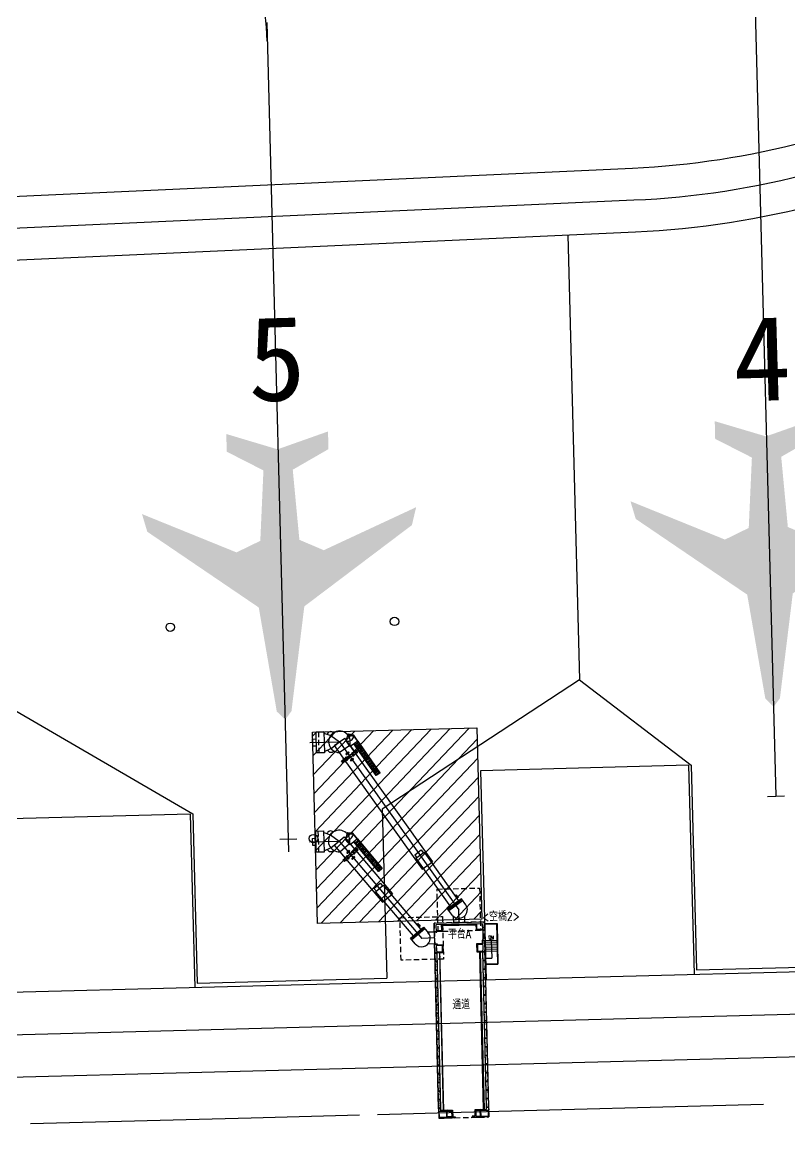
# Model space of a CAD drawing. Extents: x 71210 to 87171, y -11349 to 219.
# Drawn here: x 80781 to 81683, y -7273 to -5946 of the extents above; entities that cross this region are included whole.
import ezdxf
from ezdxf.enums import TextEntityAlignment as Align

# ---------------------------------------------------------------- set-up
doc = ezdxf.new("R2010")
doc.units = 0
doc.linetypes.add('DASHDOT2', pattern=[0.5, 0.25, -0.125, 0, -0.125])
doc.linetypes.add('HIDDEN', pattern=[9.525, 6.35, -3.175])
doc.layers.add('建築', color=7, linetype='Continuous')
doc.styles.add('LMP', font='SIMPLEX.shx', dxfattribs={"width": 0.8, "bigfont": 'lmp.shx'})
doc.styles.add('細明體', font='')
doc.styles.get('細明體').set_extended_font_data('細明體')

msp = doc.modelspace()

# ---------------------------------------------------------------- hatches: boundary and pattern name
at = {"layer": '建築', "ltscale": 1000}
for points in [[(81664.9, -6750.8), (81655, -6741.2), (81633.7, -6618.9), (81502.5, -6529.8), (81496.3, -6509), (81607.5, -6554.1), (81635.5, -6540.4), (81639.2, -6457.6), (81596, -6435.6), (81595.5, -6414.8), (81655.8, -6432.7), (81715.2, -6411.8), (81715.7, -6432.6), (81673.7, -6456.7), (81681.5, -6539.3), (81710.2, -6551.5), (81818.9, -6500.8), (81813.9, -6521.9), (81687.3, -6617.6), (81672.2, -6740.8)], [(81090.1, -6765.9), (81080.1, -6756.4), (81058.9, -6634), (80927.7, -6544.9), (80921.5, -6524.1), (81032.7, -6569.2), (81060.7, -6555.6), (81064.4, -6472.7), (81021.2, -6450.7), (81020.7, -6429.9), (81081, -6447.9), (81140.4, -6426.9), (81140.9, -6447.7), (81098.9, -6471.9), (81106.7, -6554.4), (81135.4, -6566.6), (81244.1, -6516), (81239.1, -6537.1), (81112.5, -6632.7), (81097.4, -6755.9)]]:
    msp.add_hatch(color=256, dxfattribs=at).paths.add_polyline_path(points)

# ---------------------------------------------------------------- linework, layer by layer
for p, q in [((81641.7, -5876, -12.7), (81667.5, -6856.1, -12.7)), ((81068.3, -5945.8, -12.7), (81094, -6921.5, -12.7)), ((79955.7, -6187.3, -12.7), (81498.7, -6117, -12.7)), ((79957.4, -6224.8, -12.7), (81500.4, -6154.5, -12.7)), ((79959.1, -6262.3, -12.7), (81502.1, -6191.9, -12.7)), ((81422.5, -6195.6, -12.7), (81436.3, -6719.2, -12.7)), ((81436.3, -6719.2, -12.7), (81204.3, -6871.2, -12.7)), ((81436.3, -6719.2, -12.7), (81567.7, -6819.6, -12.7)), ((80741.6, -6737.4, -12.7), (80981.3, -6877, -12.7)), ((81122.1, -6780.8, -12.7), (81315.6, -6775.7, -12.7)), ((81128, -7005.7, -12.7), (81122.1, -6780.8, -12.7)), ((81315.6, -6775.7, -12.7), (81321.5, -7000.6, -12.7)), ((81564.7, -6819.7, -12.7), (81319.9, -6826.1, -12.7)), ((81564.7, -6819.7, -12.7), (81571.1, -7065.6, -12.7)), ((81567.7, -6819.6, -12.7), (81574, -7060.5, -12.7)), ((81319.9, -6826.1, -12.7), (81326.4, -7072, -12.7)), ((81657.5, -6856.4, 87.7), (81677.5, -6855.8, 87.7)), ((81204.3, -6871.2, -12.7), (81209.5, -7070.1, -12.7)), ((80978.3, -6877.1, -12.7), (80661.3, -6885.4, -12.7)), ((80978.3, -6877.1, -12.7), (80983.6, -7081, -12.7)), ((80981.3, -6877, -12.7), (80986.5, -7075.9, -12.7)), ((81083.6, -6906.7, -12.7), (81103.6, -6906.2, -12.7)), ((81321.5, -7000.6, -12.7), (81128, -7005.7, -12.7)), ((78217.7, -7153.8, -12.7), (81857.7, -7058, -12.7)), ((81574, -7060.5, -12.7), (81771.6, -7055.3, -12.7)), ((80986.5, -7075.9, -12.7), (81209.5, -7070.1, -12.7)), ((78529.3, -7195.6, -12.7), (81859, -7108, -12.7)), ((77492.6, -7272.9, -12.7), (81844.7, -7158.4, -12.7)), ((81297.2, -7227.9, 109.7), (81652.9, -7218.6, 109.7)), ((81050, -7234.5, 109.7), (81177.4, -7231.1, 109.7)), ((81198.8, -7230.5, 109.7), (81297.2, -7227.9, 109.7)), ((80790.1, -7241.3, 109.7), (81050, -7234.5, 109.7))]:
    msp.add_line(p, q, dxfattribs=at)
at = {"layer": '建築', "linetype": 'Continuous', "ltscale": 1000}
for p, q in [((81122.2, -6785.6, -12.7), (81126.9, -6780.6, -12.7)), ((81122.8, -6808.1, -12.7), (81149.4, -6780.1, -12.7)), ((81123.4, -6830.5, -12.7), (81171.8, -6779.5, -12.7)), ((81124, -6853, -12.7), (81194.3, -6778.9, -12.7)), ((81124.6, -6875.4, -12.7), (81216.7, -6778.3, -12.7)), ((81125.2, -6897.8, -12.7), (81239.2, -6777.7, -12.7)), ((81125.8, -6920.3, -12.7), (81261.6, -6777.1, -12.7)), ((81126.3, -6942.7, -12.7), (81284, -6776.5, -12.7)), ((81126.9, -6965.2, -12.7), (81306.5, -6775.9, -12.7)), ((81127.5, -6987.6, -12.7), (81316, -6789, -12.7)), ((81132.4, -7005.6, -12.7), (81316.6, -6811.4, -12.7)), ((81154.8, -7005, -12.7), (81317.2, -6833.9, -12.7)), ((81177.3, -7004.4, -12.7), (81317.7, -6856.3, -12.7)), ((81199.7, -7003.8, -12.7), (81318.3, -6878.8, -12.7)), ((81222.1, -7003.2, -12.7), (81318.9, -6901.2, -12.7)), ((81244.6, -7002.6, -12.7), (81319.5, -6923.7, -12.7)), ((81267, -7002, -12.7), (81320.1, -6946.1, -12.7)), ((81289.5, -7001.4, -12.7), (81320.7, -6968.5, -12.7)), ((81311.9, -7000.9, -12.7), (81321.3, -6991, -12.7))]:
    msp.add_line(p, q, dxfattribs=at)
at = {"layer": '建築', "linetype": 'HIDDEN'}
for p, q in [((81129, -6780.1, 87.7), (81129.6, -6805.1, 87.7)), ((81128.6, -6897, 87.7), (81129.3, -6922, 87.7)), ((81268.7, -6965.4, 183.4), (81318.7, -6964.1, 183.4)), ((81270, -7015.4, 183.4), (81268.7, -6965.4, 183.4)), ((81318.7, -6964.1, 183.4), (81320, -7014.1, 183.4)), ((81225, -6999, 183.4), (81275, -6997.7, 183.4)), ((81226.3, -7049, 183.4), (81225, -6999, 183.4)), ((81324.2, -7004, 183.4), (81265.3, -7005.4, 183.4)), ((81265.3, -7005.4, 183.4), (81270.7, -7234.9, 183.4)), ((81275, -6997.7, 183.4), (81276.3, -7047.7, 183.4)), ((81329.7, -7233.5, 183.4), (81324.2, -7004, 183.4)), ((81320, -7014.1, 183.4), (81270, -7015.4, 183.4)), ((81266, -7035.4, 183.4), (81270.7, -7234.9, 183.4)), ((81329.7, -7233.5, 183.4), (81324.9, -7034, 183.4)), ((81276.3, -7047.7, 183.4), (81226.3, -7049, 183.4)), ((81270.7, -7234.9, 183.4), (81329.7, -7233.5, 183.4)), ((81270.7, -7234.9, 183.4), (81329.7, -7233.5, 183.4))]:
    msp.add_line(p, q, dxfattribs=at)
at = {"layer": '建築'}
for p, q in [((81118.8, -6792.9, 87.7), (81153.8, -6792, 87.7)), ((81121.9, -6788.8, 87.7), (81126.7, -6788.7, 87.7)), ((81121.9, -6788.8, 87.7), (81122.3, -6796.8, 87.7)), ((81135.6, -6782, 87.7), (81143.7, -6784.5, 87.7)), ((81143.7, -6784.5, 87.7), (81153.8, -6792, 87.7)), ((81144.5, -6799.7, 87.7), (81153.8, -6792, 87.7)), ((81147.6, -6796.3, 87.7), (81160, -6787.6, 87.7)), ((81153.8, -6792, 87.7), (81294.4, -6989.7, 183.4)), ((81159.9, -6787.6, 87.7), (81263.4, -6933.2, 158.1)), ((81161.9, -6791.1, 87.7), (81163.8, -6784.2, 87.7)), ((81166.4, -6797.6, 87.7), (81161.9, -6791.1, 87.7)), ((81164.9, -6783.2, 87.7), (81163.7, -6784, 87.7)), ((81170.9, -6785.3, 87.7), (81163.8, -6784.3, 87.7)), ((81164.9, -6783.5, 87.7), (81163.9, -6784.2, 87.7)), ((81170.9, -6785.7, 87.7), (81164.2, -6784.6, 87.7)), ((81170.7, -6784.2, 87.7), (81164.9, -6783.2, 87.7)), ((81164.9, -6783.5, 87.7), (81170.5, -6784.5, 87.7)), ((81175.5, -6791.2, 87.7), (81166.4, -6797.6, 87.7)), ((81175.3, -6791.4, 87.7), (81170.5, -6784.5, 87.7)), ((81175.5, -6791.2, 87.7), (81170.7, -6784.2, 87.7)), ((81170.9, -6785.7, 87.7), (81170.9, -6785.3, 87.7)), ((81176.3, -6792.9, 87.7), (81172.3, -6795.7, 87.7)), ((81177.2, -6794.3, 87.7), (81173.2, -6797.1, 87.7)), ((81122.3, -6796.8, 87.7), (81126.7, -6796.7, 87.7)), ((81147.7, -6796.3, 87.7), (81251.2, -6941.9, 158.1)), ((81153.5, -6804.7, 87.7), (81165.9, -6796, 87.7)), ((81161.5, -6806.4, 87.7), (81161.9, -6807, 87.7)), ((81162.9, -6805, 87.7), (81161.6, -6806, 87.7)), ((81162.3, -6807.1, 87.7), (81165, -6805.2, 87.7)), ((81162.9, -6805, 87.7), (81164.3, -6804.1, 87.7)), ((81165.1, -6804.7, 87.7), (81164.7, -6804.2, 87.7)), ((81168.2, -6805.8, 87.7), (81170.1, -6808.5, 87.7)), ((81168.8, -6804.9, 87.7), (81168.3, -6805.3, 87.7)), ((81170.2, -6806.4, 87.7), (81169.3, -6805, 87.7)), ((81170.2, -6806.4, 87.7), (81171.2, -6807.7, 87.7)), ((81170.6, -6802.9, 87.7), (81171, -6802.6, 87.7)), ((81170.6, -6802.9, 87.7), (81173.6, -6807.2, 87.7)), ((81174, -6807, 87.7), (81171, -6802.6, 87.7)), ((81173.6, -6807.2, 87.7), (81174, -6807, 87.7)), ((81178.2, -6795.6, 87.7), (81174.1, -6798.4, 87.7)), ((81179.1, -6797, 87.7), (81175.1, -6799.8, 87.7)), ((81180.1, -6798.3, 87.7), (81176, -6801.1, 87.7)), ((81181, -6799.7, 87.7), (81176.9, -6802.5, 87.7)), ((81181.9, -6801, 87.7), (81177.9, -6803.8, 87.7)), ((81182.9, -6802.4, 87.7), (81178.8, -6805.2, 87.7)), ((81183.8, -6803.7, 87.7), (81179.7, -6806.5, 87.7)), ((81184.7, -6805.1, 87.7), (81180.7, -6807.9, 87.7)), ((81185.7, -6806.4, 87.7), (81181.6, -6809.2, 87.7)), ((81186.6, -6807.8, 87.7), (81182.5, -6810.6, 87.7)), ((81158.2, -6811.5, 87.7), (81157.8, -6811.8, 87.7)), ((81157.8, -6811.8, 87.7), (81160.8, -6816.1, 87.7)), ((81158.2, -6811.5, 87.7), (81161.2, -6815.8, 87.7)), ((81161.6, -6812.4, 87.7), (81160.7, -6811, 87.7)), ((81161.3, -6810.2, 87.7), (81160.8, -6810.6, 87.7)), ((81161.2, -6815.8, 87.7), (81160.8, -6816.1, 87.7)), ((81161.6, -6812.4, 87.7), (81162.6, -6813.7, 87.7)), ((81163.6, -6813, 87.7), (81161.8, -6810.3, 87.7)), ((81163, -6813.8, 87.7), (81163.6, -6813.4, 87.7)), ((81169.5, -6811.7, 87.7), (81166.8, -6813.5, 87.7)), ((81166.8, -6814, 87.7), (81167.1, -6814.5, 87.7)), ((81168.9, -6813.7, 87.7), (81167.6, -6814.6, 87.7)), ((81168.9, -6813.7, 87.7), (81170.3, -6812.7, 87.7)), ((81170.4, -6812.3, 87.7), (81170, -6811.7, 87.7)), ((81170.6, -6808.5, 87.7), (81171.1, -6808.2, 87.7)), ((81187.5, -6809.1, 87.7), (81183.5, -6811.9, 87.7)), ((81188.5, -6810.5, 87.7), (81184.4, -6813.3, 87.7)), ((81189.4, -6811.8, 87.7), (81185.4, -6814.6, 87.7)), ((81190.3, -6813.2, 87.7), (81186.3, -6816, 87.7)), ((81191.3, -6814.5, 87.7), (81187.2, -6817.3, 87.7)), ((81192.2, -6815.9, 87.7), (81188.2, -6818.7, 87.7)), ((81135.3, -6898.9, 87.7), (81143.4, -6901.4, 87.7)), ((81161.4, -6907.3, 87.7), (81162.8, -6900.3, 87.7)), ((81163.7, -6899.1, 87.7), (81162.6, -6900, 87.7)), ((81169.9, -6900.8, 87.7), (81162.8, -6900.3, 87.7)), ((81163.8, -6899.4, 87.7), (81162.9, -6900.3, 87.7)), ((81169.9, -6901.1, 87.7), (81163.2, -6900.7, 87.7)), ((81169.6, -6899.7, 87.7), (81163.7, -6899.1, 87.7)), ((81163.8, -6899.4, 87.7), (81169.4, -6900, 87.7)), ((81174.8, -6906.4, 87.7), (81169.4, -6900, 87.7)), ((81175.1, -6906.2, 87.7), (81169.6, -6899.7, 87.7)), ((81169.9, -6901.1, 87.7), (81169.9, -6900.8, 87.7)), ((81118.5, -6909.8, 87.7), (81153.5, -6908.8, 87.7)), ((81121.6, -6905.7, 87.7), (81126.4, -6905.6, 87.7)), ((81121.6, -6905.7, 87.7), (81122, -6913.7, 87.7)), ((81122, -6913.7, 87.7), (81126.4, -6913.6, 87.7)), ((81143.4, -6901.4, 87.7), (81153.5, -6908.8, 87.7)), ((81144.2, -6916.6, 87.7), (81153.5, -6908.8, 87.7)), ((81147.7, -6913.7, 87.7), (81159.3, -6904, 87.7)), ((81147.8, -6913.7, 87.7), (81204.7, -6980.8, 143.8)), ((81153.5, -6908.8, 87.7), (81250.7, -7023.3, 183.4)), ((81154.2, -6921.5, 87.7), (81165.8, -6911.8, 87.7)), ((81159.2, -6904, 87.7), (81216.1, -6971.1, 143.8)), ((81166.5, -6913.4, 87.7), (81161.4, -6907.3, 87.7)), ((81175.1, -6906.2, 87.7), (81166.5, -6913.4, 87.7)), ((81176, -6907.8, 87.7), (81172.2, -6911, 87.7)), ((81177, -6909.1, 87.7), (81173.2, -6912.3, 87.7)), ((81178.1, -6910.4, 87.7), (81174.3, -6913.5, 87.7)), ((81179.1, -6911.6, 87.7), (81175.3, -6914.8, 87.7)), ((81180.2, -6912.9, 87.7), (81176.4, -6916, 87.7)), ((81181.2, -6914.2, 87.7), (81177.4, -6917.3, 87.7)), ((81162.5, -6926.3, 87.7), (81162, -6926.8, 87.7)), ((81163, -6928.5, 87.7), (81162, -6927.2, 87.7)), ((81162.4, -6922.6, 87.7), (81162.8, -6923.1, 87.7)), ((81163.7, -6921.1, 87.7), (81162.5, -6922.1, 87.7)), ((81165.1, -6928.9, 87.7), (81163, -6926.4, 87.7)), ((81163.3, -6923.2, 87.7), (81165.8, -6921, 87.7)), ((81163.7, -6921.1, 87.7), (81165, -6920, 87.7)), ((81165.9, -6920.6, 87.7), (81165.4, -6920.1, 87.7)), ((81170.9, -6927.1, 87.7), (81168.3, -6929.2, 87.7)), ((81169.6, -6920.5, 87.7), (81169.1, -6920.9, 87.7)), ((81169.1, -6921.3, 87.7), (81171.2, -6923.9, 87.7)), ((81171.1, -6921.8, 87.7), (81170.1, -6920.5, 87.7)), ((81171.1, -6921.8, 87.7), (81172.2, -6923, 87.7)), ((81171.2, -6918.3, 87.7), (81171.5, -6918, 87.7)), ((81171.2, -6918.3, 87.7), (81174.6, -6922.3, 87.7)), ((81171.8, -6927.6, 87.7), (81171.3, -6927.1, 87.7)), ((81174.9, -6922, 87.7), (81171.5, -6918, 87.7)), ((81171.6, -6923.9, 87.7), (81172.1, -6923.5, 87.7)), ((81174.6, -6922.3, 87.7), (81174.9, -6922, 87.7)), ((81182.3, -6915.4, 87.7), (81178.5, -6918.6, 87.7)), ((81183.3, -6916.7, 87.7), (81179.5, -6919.8, 87.7)), ((81184.4, -6917.9, 87.7), (81180.6, -6921.1, 87.7)), ((81185.4, -6919.2, 87.7), (81181.6, -6922.4, 87.7)), ((81186.5, -6920.5, 87.7), (81182.7, -6923.6, 87.7)), ((81187.5, -6921.7, 87.7), (81183.7, -6924.9, 87.7)), ((81188.6, -6923, 87.7), (81184.8, -6926.2, 87.7)), ((81189.6, -6924.3, 87.7), (81185.8, -6927.4, 87.7)), ((81190.7, -6925.5, 87.7), (81186.9, -6928.7, 87.7)), ((81191.7, -6926.8, 87.7), (81187.9, -6929.9, 87.7)), ((81242.4, -6924.9, 158.1), (81250.2, -6919.3, 158.1)), ((81242.4, -6924.9, 150.7), (81244.7, -6928.1, 152.2)), ((81243.7, -6928.8, 158.1), (81253.5, -6921.9, 158.1)), ((81250.2, -6919.3, 150.7), (81252.5, -6922.6, 152.2)), ((81253.5, -6921.9, 152.2), (81294.1, -6979.1, 179.9)), ((81159.6, -6928, 87.7), (81159.2, -6928.3, 87.7)), ((81159.2, -6928.3, 87.7), (81162.6, -6932.3, 87.7)), ((81159.6, -6928, 87.7), (81163, -6932, 87.7)), ((81163, -6932, 87.7), (81162.6, -6932.3, 87.7)), ((81163, -6928.5, 87.7), (81164.1, -6929.8, 87.7)), ((81164.6, -6929.8, 87.7), (81165.1, -6929.4, 87.7)), ((81168.3, -6929.7, 87.7), (81168.7, -6930.2, 87.7)), ((81170.5, -6929.2, 87.7), (81169.2, -6930.2, 87.7)), ((81170.5, -6929.2, 87.7), (81171.7, -6928.1, 87.7)), ((81192.8, -6928.1, 87.7), (81189, -6931.2, 87.7)), ((81193.8, -6929.3, 87.7), (81190, -6932.5, 87.7)), ((81243.7, -6928.8, 152.2), (81284.5, -6986.2, 180)), ((81251.2, -6941.9, 158.1), (81263.4, -6933.2, 158.1)), ((81194.5, -6964.5, 143.8), (81201.8, -6958.3, 143.8)), ((81194.5, -6964.5, 131.6), (81197, -6967.6, 134.2)), ((81196.1, -6968.4, 143.8), (81205.3, -6960.6, 143.8)), ((81201.8, -6958.3, 131.6), (81204.4, -6961.4, 134.2)), ((81205.3, -6960.6, 134.2), (81249.7, -7012.9, 177.9)), ((81196.1, -6968.4, 134.2), (81240.4, -7020.5, 177.8)), ((81204.7, -6980.8, 143.8), (81216.1, -6971.1, 143.8)), ((81297.3, -6976.8, 183.4), (81281.1, -6988.7, 183.4)), ((81281.6, -6989.3, 183.4), (81297.8, -6977.4, 183.4)), ((81282.6, -6990.6, 183.4), (81298.7, -6978.7, 183.4)), ((81291.2, -6972, 178.4), (81290.7, -6972.4, 178.4)), ((81291, -6972.9, 178.4), (81290.7, -6972.4, 178.4)), ((81291, -6972.9, 178.4), (81291.6, -6972.6, 178.4)), ((81291.5, -6974.2, 178.4), (81291, -6972.9, 178.4)), ((81291.6, -6972.6, 178.4), (81291.2, -6972, 178.4)), ((81291.4, -6975.2, 178.4), (81292.9, -6974.3, 178.4)), ((81292.5, -6973.5, 178.4), (81291.5, -6974.2, 178.4)), ((81291.5, -6974.2, 178.4), (81292, -6974.9, 178.4)), ((81292.5, -6973.5, 178.4), (81291.6, -6972.6, 178.4)), ((81293.5, -6975.1, 178.4), (81292, -6976, 178.4)), ((81292.5, -6973.5, 178.4), (81293.5, -6975.1, 178.4)), ((81302.5, -6983.8, 183.4), (81297.3, -6976.8, 183.4)), ((81286.8, -6996.3, 183.4), (81281.1, -6988.7, 183.4)), ((81294.7, -7004.7, 183.4), (81294.4, -6989.7, 183.4)), ((81246.3, -7006, 175.5), (81245.7, -7006.4, 175.5)), ((81246.1, -7006.9, 175.5), (81245.7, -7006.4, 175.5)), ((81246.1, -7006.9, 175.5), (81246.7, -7006.5, 175.5)), ((81246.7, -7008.1, 175.5), (81246.1, -7006.9, 175.5)), ((81246.7, -7006.5, 175.5), (81246.3, -7006, 175.5)), ((81247.6, -7007.4, 175.5), (81246.7, -7006.5, 175.5)), ((81265.3, -7005.4, 183.4), (81324.2, -7004, 183.4)), ((81265.5, -7016.2, 183.4), (81265.3, -7005.4, 183.4)), ((81322.3, -7006.1, 183.4), (81267.3, -7007.4, 183.4)), ((81274.8, -7007.4, 183.4), (81314.8, -7006.5, 183.4)), ((81288.3, -7005.1, 183.4), (81288.2, -6997.9, 183.4)), ((81301.3, -7004.4, 183.4), (81301.2, -6997, 183.4)), ((81315, -7013.8, 183.4), (81314.8, -7006.3, 183.4)), ((81315.7, -7012.9, 183.4), (81315.6, -7006.2, 183.4)), ((81322.5, -7013.6, 183.4), (81322.3, -7006.1, 183.4)), ((81324.2, -7004, 183.4), (81324.5, -7013.5, 183.4)), ((81324.3, -7006, 183.4), (81339.3, -7005.7, 183.4)), ((81324.3, -7006.5, 183.4), (81338.8, -7006.2, 183.4)), ((81338.8, -7006.2, 183.4), (81339.9, -7053.2, 183.4)), ((81339.3, -7005.7, 183.4), (81340.4, -7053.7, 183.4)), ((81237.4, -7023.1, 183.4), (81252.8, -7010.2, 183.4)), ((81253.3, -7010.8, 183.4), (81237.9, -7023.7, 183.4)), ((81254.3, -7012.1, 183.4), (81238.9, -7024.9, 183.4)), ((81246.6, -7009.1, 175.5), (81248.1, -7008.1, 175.5)), ((81247.6, -7007.4, 175.5), (81246.7, -7008.1, 175.5)), ((81246.7, -7008.1, 175.5), (81247.2, -7008.8, 175.5)), ((81248.7, -7008.9, 175.5), (81247.2, -7010, 175.5)), ((81247.6, -7007.4, 175.5), (81248.7, -7008.9, 175.5)), ((81252.8, -7010.2, 183.4), (81258.9, -7017.6, 183.4)), ((81265.5, -7015.9, 183.4), (81257.7, -7016.1, 183.4)), ((81267.5, -7016.1, 183.4), (81265.5, -7016.2, 183.4)), ((81265.5, -7016.2, 183.4), (81265.8, -7029.7, 183.4)), ((81265.5, -7016.2, 183.4), (81265.8, -7029.7, 183.4)), ((81267.3, -7007.4, 183.4), (81267.5, -7016.1, 183.4)), ((81267.5, -7014.1, 183.4), (81274.2, -7013.9, 183.4)), ((81267.5, -7014.9, 183.4), (81275, -7014.7, 183.4)), ((81267.5, -7015.3, 183.4), (81267.7, -7015.3, 183.4)), ((81267.5, -7016.1, 183.4), (81268.5, -7016.1, 183.4)), ((81267.7, -7015.3, 183.4), (81267.7, -7014.9, 183.4)), ((81268.5, -7016.1, 183.4), (81268.5, -7014.9, 183.4)), ((81274.2, -7013.9, 183.4), (81274, -7007.2, 183.4)), ((81275, -7014.7, 183.4), (81274.8, -7007.2, 183.4)), ((81274.8, -7008.2, 183.4), (81314.8, -7007.3, 183.4)), ((81322.5, -7013.6, 183.4), (81315, -7013.8, 183.4)), ((81322.4, -7012.8, 183.4), (81315.7, -7012.9, 183.4)), ((81324.5, -7013.5, 183.4), (81322.5, -7013.6, 183.4)), ((81322.5, -7013.6, 183.4), (81322.7, -7025.6, 183.4)), ((81242.9, -7029.8, 183.4), (81237.4, -7023.1, 183.4)), ((81265.7, -7022.9, 183.4), (81250.7, -7023.3, 183.4)), ((81265.9, -7029.9, 183.4), (81258, -7030.1, 183.4)), ((81265.8, -7029.7, 183.4), (81267.8, -7029.6, 183.4)), ((81266.1, -7040.4, 183.4), (81265.8, -7029.7, 183.4)), ((81267.8, -7029.6, 183.4), (81268, -7038.4, 183.4)), ((81267.8, -7029.6, 183.4), (81268.8, -7029.6, 183.4)), ((81267.8, -7030.4, 183.4), (81268, -7030.4, 183.4)), ((81267.9, -7030.9, 183.4), (81275.4, -7030.7, 183.4)), ((81267.9, -7031.7, 183.4), (81274.6, -7031.5, 183.4)), ((81268, -7030.4, 183.4), (81268.1, -7030.9, 183.4)), ((81268.8, -7029.6, 183.4), (81268.9, -7030.9, 183.4)), ((81274.6, -7031.5, 183.4), (81274.8, -7039.4, 183.4)), ((81275.4, -7030.7, 183.4), (81275.6, -7040.2, 183.4)), ((81322.8, -7029.6, 183.4), (81315.3, -7029.8, 183.4)), ((81315.3, -7029.8, 183.4), (81315.6, -7039.2, 183.4)), ((81322.9, -7030.4, 183.4), (81316.2, -7030.5, 183.4)), ((81316.2, -7030.5, 183.4), (81316.4, -7038.4, 183.4)), ((81322.7, -7025.6, 183.4), (81321.7, -7025.6, 183.4)), ((81321.7, -7025.6, 183.4), (81321.8, -7029.6, 183.4)), ((81322.8, -7026.4, 183.4), (81322.6, -7026.4, 183.4)), ((81322.6, -7026.4, 183.4), (81322.6, -7029.6, 183.4)), ((81322.7, -7025.6, 183.4), (81324.7, -7025.5, 183.4)), ((81323, -7037.1, 183.4), (81322.7, -7025.6, 183.4)), ((81324.7, -7025.5, 183.4), (81325.1, -7039, 183.4)), ((81324.9, -7031, 183.4), (81325.4, -7031, 183.4)), ((81324.9, -7033.5, 183.4), (81325.4, -7033.5, 183.4)), ((81325.7, -7025.5, 183.4), (81325.2, -7025.5, 183.4)), ((81325.2, -7025.5, 183.4), (81325.6, -7039.5, 183.4)), ((81326.1, -7040, 183.4), (81325.7, -7025.5, 183.4)), ((81325.8, -7026, 183.4), (81339.3, -7025.7, 183.4)), ((81325.8, -7028.5, 183.4), (81339.3, -7028.2, 183.4)), ((81325.9, -7031, 183.4), (81339.4, -7030.7, 183.4)), ((81325.9, -7033.5, 183.4), (81339.4, -7033.2, 183.4)), ((81332.5, -7025.8, 183.4), (81333, -7046.6, 183.4)), ((81268.6, -7040.4, 183.4), (81266.1, -7040.4, 183.4)), ((81270.4, -7223.9, 183.4), (81266.1, -7040.4, 183.4)), ((81266.1, -7040.4, 183.4), (81268.6, -7040.4, 183.4)), ((81268.6, -7040.4, 183.4), (81266.1, -7040.4, 183.4)), ((81268.6, -7041, 183.4), (81266.1, -7041, 183.4)), ((81268, -7038.4, 183.4), (81268.5, -7038.4, 183.4)), ((81268.5, -7038.4, 183.4), (81268.6, -7040.4, 183.4)), ((81274.8, -7039.4, 183.4), (81268.6, -7039.6, 183.4)), ((81275.6, -7040.2, 183.4), (81268.6, -7040.4, 183.4)), ((81268.6, -7040.4, 183.4), (81272.9, -7223.8, 183.4)), ((81272.1, -7040.3, 183.4), (81271.6, -7040.3, 183.4)), ((81271.6, -7040.3, 183.4), (81276, -7225.7, 183.4)), ((81276.5, -7225.7, 183.4), (81272.1, -7040.3, 183.4)), ((81315.6, -7039.2, 183.4), (81322.6, -7039.1, 183.4)), ((81316.4, -7038.4, 183.4), (81322.5, -7038.3, 183.4)), ((81323.5, -7224.6, 183.4), (81319.1, -7039.2, 183.4)), ((81319.1, -7039.2, 183.4), (81319.6, -7039.2, 183.4)), ((81319.6, -7039.2, 183.4), (81324, -7224.6, 183.4)), ((81322.6, -7039.1, 183.4), (81322.5, -7037.1, 183.4)), ((81322.5, -7037.1, 183.4), (81323, -7037.1, 183.4)), ((81325.1, -7039, 183.4), (81322.6, -7039.1, 183.4)), ((81322.6, -7039.1, 183.4), (81325.1, -7039, 183.4)), ((81325.1, -7039, 183.4), (81322.6, -7039.1, 183.4)), ((81326.9, -7222.5, 183.4), (81322.6, -7039.1, 183.4)), ((81325.1, -7039.6, 183.4), (81322.6, -7039.7, 183.4)), ((81325, -7036, 183.4), (81325.5, -7036, 183.4)), ((81325.1, -7038.5, 183.4), (81325.6, -7038.5, 183.4)), ((81325.1, -7039, 183.4), (81329.4, -7222.5, 183.4)), ((81325.6, -7039.5, 183.4), (81325.1, -7039.5, 183.4)), ((81325.1, -7040, 183.4), (81326.1, -7040, 183.4)), ((81325.3, -7046.8, 183.4), (81333, -7046.6, 183.4)), ((81325.3, -7046.8, 183.4), (81333, -7046.6, 183.4)), ((81326, -7036, 183.4), (81339.5, -7035.7, 183.4)), ((81326.1, -7038.5, 183.4), (81339.6, -7038.2, 183.4)), ((81268.8, -7050.5, 183.4), (81266.3, -7050.6, 183.4)), ((81268.8, -7051.1, 183.4), (81266.3, -7051.2, 183.4)), ((81325.3, -7049.2, 183.4), (81322.8, -7049.2, 183.4)), ((81325.3, -7049.8, 183.4), (81322.8, -7049.8, 183.4)), ((81325.6, -7059.3, 183.4), (81323.1, -7059.4, 183.4)), ((81325.6, -7059.9, 183.4), (81323.1, -7060, 183.4)), ((81339.9, -7053.2, 183.4), (81325.4, -7053.5, 183.4)), ((81325.4, -7054, 183.4), (81340.4, -7053.7, 183.4)), ((81269.1, -7060.7, 183.4), (81266.6, -7060.7, 183.4)), ((81269.1, -7061.3, 183.4), (81266.6, -7061.3, 183.4)), ((81269.3, -7070.8, 183.4), (81266.8, -7070.9, 183.4)), ((81269.3, -7071.4, 183.4), (81266.8, -7071.5, 183.4)), ((81325.8, -7069.5, 183.4), (81323.3, -7069.6, 183.4)), ((81325.8, -7070.1, 183.4), (81323.3, -7070.2, 183.4)), ((81269.5, -7081, 183.4), (81267, -7081.1, 183.4)), ((81269.6, -7081.6, 183.4), (81267.1, -7081.7, 183.4)), ((81326, -7079.7, 183.4), (81323.5, -7079.7, 183.4)), ((81326, -7080.3, 183.4), (81323.5, -7080.3, 183.4)), ((81269.8, -7091.2, 183.4), (81267.3, -7091.2, 183.4)), ((81269.8, -7091.8, 183.4), (81267.3, -7091.8, 183.4)), ((81326.3, -7089.8, 183.4), (81323.8, -7089.9, 183.4)), ((81326.3, -7090.4, 183.4), (81323.8, -7090.5, 183.4)), ((81326.5, -7100, 183.4), (81324, -7100, 183.4)), ((81270, -7101.3, 183.4), (81267.5, -7101.4, 183.4)), ((81270, -7101.9, 183.4), (81267.5, -7102, 183.4)), ((81270.3, -7111.5, 183.4), (81267.8, -7111.5, 183.4)), ((81270.3, -7112.1, 183.4), (81267.8, -7112.1, 183.4)), ((81326.5, -7100.6, 183.4), (81324, -7100.6, 183.4)), ((81326.8, -7110.1, 183.4), (81324.3, -7110.2, 183.4)), ((81326.8, -7110.7, 183.4), (81324.3, -7110.8, 183.4)), ((81270.5, -7121.6, 183.4), (81268, -7121.7, 183.4)), ((81270.5, -7122.2, 183.4), (81268, -7122.3, 183.4)), ((81327, -7120.3, 183.4), (81324.5, -7120.3, 183.4)), ((81327, -7120.9, 183.4), (81324.5, -7120.9, 183.4)), ((81270.8, -7131.8, 183.4), (81268.3, -7131.8, 183.4)), ((81270.8, -7132.4, 183.4), (81268.3, -7132.4, 183.4)), ((81327.2, -7130.4, 183.4), (81324.7, -7130.5, 183.4)), ((81327.3, -7131, 183.4), (81324.8, -7131.1, 183.4)), ((81271, -7141.9, 183.4), (81268.5, -7142, 183.4)), ((81271, -7142.5, 183.4), (81268.5, -7142.6, 183.4)), ((81271.2, -7152.1, 183.4), (81268.7, -7152.2, 183.4)), ((81271.3, -7152.7, 183.4), (81268.8, -7152.8, 183.4)), ((81327.5, -7140.6, 183.4), (81325, -7140.7, 183.4)), ((81327.5, -7141.2, 183.4), (81325, -7141.3, 183.4)), ((81327.7, -7150.8, 183.4), (81325.2, -7150.8, 183.4)), ((81327.7, -7151.4, 183.4), (81325.2, -7151.4, 183.4)), ((81271.5, -7162.3, 183.4), (81269, -7162.3, 183.4)), ((81271.5, -7162.9, 183.4), (81269, -7162.9, 183.4)), ((81328, -7160.9, 183.4), (81325.5, -7161, 183.4)), ((81328, -7161.5, 183.4), (81325.5, -7161.6, 183.4)), ((81271.7, -7172.4, 183.4), (81269.2, -7172.5, 183.4)), ((81271.7, -7173, 183.4), (81269.2, -7173.1, 183.4)), ((81328.2, -7171.1, 183.4), (81325.7, -7171.1, 183.4)), ((81328.2, -7171.7, 183.4), (81325.7, -7171.7, 183.4)), ((81272, -7182.6, 183.4), (81269.5, -7182.6, 183.4)), ((81272, -7183.2, 183.4), (81269.5, -7183.2, 183.4)), ((81272.2, -7192.7, 183.4), (81269.7, -7192.8, 183.4)), ((81328.4, -7181.2, 183.4), (81325.9, -7181.3, 183.4)), ((81328.5, -7181.8, 183.4), (81326, -7181.9, 183.4)), ((81328.7, -7191.4, 183.4), (81326.2, -7191.5, 183.4)), ((81328.7, -7192, 183.4), (81326.2, -7192.1, 183.4)), ((81272.2, -7193.3, 183.4), (81269.7, -7193.4, 183.4)), ((81272.4, -7202.9, 183.4), (81269.9, -7203, 183.4)), ((81272.5, -7203.5, 183.4), (81270, -7203.6, 183.4)), ((81328.9, -7201.6, 183.4), (81326.4, -7201.6, 183.4)), ((81328.9, -7202.2, 183.4), (81326.4, -7202.2, 183.4)), ((81272.7, -7213.1, 183.4), (81270.2, -7213.1, 183.4)), ((81272.7, -7213.7, 183.4), (81270.2, -7213.7, 183.4)), ((81329.2, -7211.7, 183.4), (81326.7, -7211.8, 183.4)), ((81329.2, -7212.3, 183.4), (81326.7, -7212.4, 183.4)), ((81272.9, -7223.2, 183.4), (81270.4, -7223.3, 183.4)), ((81272.9, -7223.8, 183.4), (81270.4, -7223.9, 183.4)), ((81272.9, -7223.8, 183.4), (81270.4, -7223.9, 183.4)), ((81270.4, -7223.9, 183.4), (81270.5, -7226.4, 183.4)), ((81270.4, -7223.9, 183.4), (81270.7, -7234.9, 183.4)), ((81271.3, -7226.7, 183.4), (81279.7, -7226.5, 183.4)), ((81271.5, -7234.1, 183.4), (81271.3, -7226.7, 183.4)), ((81273, -7225.8, 183.4), (81272.9, -7223.8, 183.4)), ((81280.5, -7225.6, 183.4), (81273, -7225.8, 183.4)), ((81279.7, -7226.5, 183.4), (81279.9, -7233.9, 183.4)), ((81279.7, -7226.5, 183.4), (81279.7, -7226.5, 183.4)), ((81280.5, -7225.6, 183.4), (81287, -7225.5, 183.4)), ((81280.7, -7234.6, 183.4), (81280.5, -7225.6, 183.4)), ((81280.5, -7226.8, 183.4), (81285.8, -7226.7, 183.4)), ((81285.8, -7226.7, 183.4), (81286, -7233.3, 183.4)), ((81287, -7225.5, 183.4), (81287.2, -7233.3, 183.4)), ((81313.2, -7232.7, 183.4), (81310.2, -7232.7, 183.4)), ((81319.5, -7224.7, 183.4), (81313, -7224.9, 183.4)), ((81313, -7224.9, 183.4), (81313.2, -7232.7, 183.4)), ((81319.5, -7225.9, 183.4), (81314.2, -7226, 183.4)), ((81314.2, -7226, 183.4), (81314.4, -7232.6, 183.4)), ((81314.4, -7232.6, 183.4), (81319.7, -7232.5, 183.4)), ((81319.5, -7224.7, 183.4), (81327, -7224.5, 183.4)), ((81319.7, -7233.7, 183.4), (81319.5, -7224.7, 183.4)), ((81320.3, -7225.5, 183.4), (81328.7, -7225.3, 183.4)), ((81320.5, -7232.9, 183.4), (81320.3, -7225.5, 183.4)), ((81328.9, -7232.7, 183.4), (81320.5, -7232.9, 183.4)), ((81329.4, -7221.9, 183.4), (81326.9, -7221.9, 183.4)), ((81329.4, -7222.5, 183.4), (81326.9, -7222.5, 183.4)), ((81327, -7224.5, 183.4), (81326.9, -7222.5, 183.4)), ((81329.4, -7222.5, 183.4), (81326.9, -7222.5, 183.4)), ((81328.7, -7225.3, 183.4), (81328.9, -7232.7, 183.4)), ((81328.7, -7225.3, 183.4), (81328.7, -7225.3, 183.4)), ((81329.4, -7222.5, 183.4), (81329.7, -7233.5, 183.4)), ((81329.4, -7222.5, 183.4), (81329.5, -7225, 183.4)), ((81270.7, -7234.9, 183.4), (81280.7, -7234.6, 183.4)), ((81279.9, -7233.9, 183.4), (81271.5, -7234.1, 183.4)), ((81286, -7233.3, 183.4), (81280.7, -7233.4, 183.4)), ((81290.2, -7234.4, 183.4), (81280.7, -7234.6, 183.4)), ((81287.2, -7233.3, 183.4), (81290.2, -7233.2, 183.4)), ((81290.2, -7233.2, 183.4), (81290.2, -7234.4, 183.4)), ((81310.2, -7232.7, 183.4), (81310.2, -7233.9, 183.4)), ((81310.2, -7233.9, 183.4), (81319.7, -7233.7, 183.4)), ((81329.7, -7233.5, 183.4), (81319.7, -7233.7, 183.4))]:
    msp.add_line(p, q, dxfattribs=at)
at = {"layer": '建築', "linetype": 'DASHDOT2', "ltscale": 0.5}
for p, q in [((81273, -7225.8, 183.4), (81268.6, -7040.4, 183.4)), ((81276.5, -7225.7, 183.4), (81272.1, -7040.3, 183.4)), ((81323.5, -7224.6, 183.4), (81319.1, -7039.2, 183.4)), ((81327, -7224.5, 183.4), (81322.6, -7039.1, 183.4))]:
    msp.add_line(p, q, dxfattribs=at)
at = {"layer": '建築', "elevation": 87.7}
for points in [[(81126.3, -6780.2), (81135.5, -6779.9), (81136.2, -6804.9), (81126.9, -6805.2)], [(81165.6, -6808.8), (81166.1, -6808.4), (81166.8, -6809.5), (81165.8, -6810.3), (81165, -6809.2)], [(81126, -6897.1), (81135.2, -6896.8), (81135.9, -6921.8), (81126.6, -6922.1)], [(81166.7, -6924.6), (81167.2, -6924.2), (81168, -6925.2), (81167, -6926), (81166.2, -6925)]]:
    msp.add_lwpolyline(points, close=True, dxfattribs=at)
for points in [[(81196.9, -6831.8), (81170.9, -6794.4)], [(81171.2, -6794.2), (81197.1, -6831.6)], [(81201.2, -6828.8), (81175.3, -6791.4)], [(81175.5, -6791.2), (81201.5, -6828.6)], [(81136.1, -6803.3), (81144.5, -6799.7)], [(81159, -6812.6), (81171.4, -6804)], [(81172.9, -6806.1), (81160.5, -6814.8)], [(81171.8, -6803.7), (81166.1, -6795.4)], [(81175.4, -6804.4), (81173.9, -6802.2), (81171.7, -6803.7)], [(81173.9, -6804.6), (81173.2, -6803.5)], [(81173.2, -6805.9), (81175.4, -6804.4)], [(81157.9, -6816.5), (81156.4, -6814.4), (81158.6, -6812.9)], [(81158.6, -6815.3), (81157.9, -6814.2)], [(81160.1, -6815), (81157.9, -6816.5)], [(81193.1, -6817.2), (81189.1, -6820)], [(81194.1, -6818.6), (81190, -6821.4)], [(81195, -6819.9), (81191, -6822.7)], [(81196, -6821.3), (81191.9, -6824.1)], [(81196.9, -6822.6), (81192.8, -6825.4)], [(81197.8, -6824), (81193.8, -6826.8)], [(81198.8, -6825.3), (81194.7, -6828.1)], [(81199.7, -6826.7), (81195.6, -6829.5)], [(81200.6, -6828), (81196.6, -6830.8)], [(81197.1, -6831.6), (81196.9, -6831.8)], [(81201.2, -6828.8), (81197.1, -6831.6)], [(81201.5, -6828.6), (81201.2, -6828.8)], [(81172.4, -6918.9), (81166, -6911.2)], [(81199.9, -6944.8), (81170.8, -6909.8)], [(81171, -6909.6), (81200.1, -6944.6)], [(81203.9, -6941.4), (81174.8, -6906.4)], [(81175.1, -6906.2), (81204.2, -6941.2)], [(81135.8, -6920.2), (81144.2, -6916.6)], [(81160.4, -6929), (81172, -6919.3)], [(81173.7, -6921.3), (81162.1, -6931)], [(81176, -6919.3), (81174.4, -6917.3), (81172.3, -6919)], [(81174.6, -6919.7), (81173.8, -6918.7)], [(81174, -6921), (81176, -6919.3)], [(81159.7, -6933), (81158, -6931), (81160.1, -6929.3)], [(81160.3, -6931.6), (81159.5, -6930.6)], [(81161.7, -6931.3), (81159.7, -6933)], [(81194.9, -6930.6), (81191.1, -6933.7)], [(81195.9, -6931.8), (81192.1, -6935)], [(81197, -6933.1), (81193.2, -6936.3)], [(81198, -6934.4), (81194.2, -6937.5)], [(81199.1, -6935.6), (81195.3, -6938.8)], [(81200.1, -6936.9), (81196.3, -6940)], [(81201.2, -6938.2), (81197.4, -6941.3)], [(81202.2, -6939.4), (81198.4, -6942.6)], [(81203.3, -6940.7), (81199.5, -6943.8)], [(81200.1, -6944.6), (81199.9, -6944.8)], [(81203.9, -6941.4), (81200.1, -6944.6)], [(81204.2, -6941.2), (81203.9, -6941.4)]]:
    msp.add_lwpolyline(points, dxfattribs=at)
at = {"layer": '建築', "ltscale": 1000}
for centre in [(81218.7, -6650.4, -12.7), (80954.8, -6657.3, -12.7), (81123.4, -6906, -12.7)]:
    msp.add_circle(centre, 5, dxfattribs=at)
for centre, radius, start, end in [((80769, -5975.5, -12.7), 300, 1.5067, 49.7084), ((81454.9, -5155.5, -12.7), 962.5, 272.6091, 284.9125), ((81459, -5182, -12.7), 973.4, 272.4401, 285.0816), ((81454.9, -5155.5, -12.7), 1037.5, 272.6091, 284.9125)]:
    msp.add_arc(centre, radius, start, end, dxfattribs=at)
at = {"layer": '建築'}
for centre, radius, start, end in [((81143.7, -6784.5, 87.7), 4.43, 46.1579, 162.9123), ((81153.8, -6792, 87.7), 12.7, 341.5819, 268.4654), ((81163.8, -6784.2, 87.7), 7.14, 253.8852, 348.5604), ((81143.9, -6800, 87.7), 4.43, 203.1283, 319.1819), ((81161.8, -6806.3, 87.7), 0.328, 124.8795, 214.8795), ((81162.1, -6806.8, 87.7), 0.328, 214.8795, 304.8795), ((81164.5, -6804.4, 87.7), 0.328, 34.8795, 124.8795), ((81164.8, -6804.9, 87.7), 0.328, 304.8795, 34.8795), ((81168.5, -6805.6, 87.7), 0.328, 124.8795, 214.8795), ((81169, -6805.2, 87.7), 0.328, 34.8795, 124.8795), ((81170.9, -6807.9, 87.7), 0.328, 304.8795, 34.8795), ((81161, -6810.8, 87.7), 0.328, 124.8795, 214.8795), ((81161.5, -6810.5, 87.7), 0.328, 34.8795, 124.8795), ((81162.8, -6813.5, 87.7), 0.328, 214.8795, 304.8795), ((81163.4, -6813.1, 87.7), 0.328, 304.8795, 34.8795), ((81167, -6813.8, 87.7), 0.328, 124.8795, 214.8795), ((81167.4, -6814.3, 87.7), 0.328, 214.8795, 304.8795), ((81169.7, -6811.9, 87.7), 0.328, 34.8795, 124.8795), ((81170.4, -6808.3, 87.7), 0.328, 214.8795, 304.8795), ((81170.1, -6812.5, 87.7), 0.328, 304.8795, 34.8795), ((81143.4, -6901.4, 87.7), 4.43, 46.1579, 162.9123), ((81153.5, -6908.8, 87.7), 12.7, 346.5909, 273.4744), ((81162.8, -6900.3, 87.7), 7.14, 258.8941, 353.5693), ((81143.6, -6916.9, 87.7), 4.43, 203.1283, 319.1819), ((81162.2, -6927, 87.7), 0.328, 129.8885, 219.8885), ((81162.7, -6922.4, 87.7), 0.328, 129.8885, 219.8885), ((81162.8, -6926.6, 87.7), 0.328, 39.8885, 129.8885), ((81163.1, -6922.9, 87.7), 0.328, 219.8885, 309.8885), ((81165.2, -6920.3, 87.7), 0.328, 39.8885, 129.8885), ((81165.6, -6920.8, 87.7), 0.328, 309.8885, 39.8885), ((81169.3, -6921.1, 87.7), 0.328, 129.8885, 219.8885), ((81169.8, -6920.7, 87.7), 0.328, 39.8885, 129.8885), ((81171.1, -6927.3, 87.7), 0.328, 39.8885, 129.8885), ((81171.4, -6923.6, 87.7), 0.328, 219.8885, 309.8885), ((81171.9, -6923.2, 87.7), 0.328, 309.8885, 39.8885), ((81164.4, -6929.5, 87.7), 0.328, 219.8885, 309.8885), ((81164.9, -6929.1, 87.7), 0.328, 309.8885, 39.8885), ((81168.6, -6929.5, 87.7), 0.328, 129.8885, 219.8885), ((81169, -6930, 87.7), 0.328, 219.8885, 309.8885), ((81171.5, -6927.8, 87.7), 0.328, 309.8885, 39.8885), ((81294.4, -6989.7, 183.4), 10, 221.0366, 36.2206), ((81250.7, -7023.3, 183.4), 10, 219.877, 44.6121)]:
    msp.add_arc(centre, radius, start, end, dxfattribs=at)
for centre, major_axis, start_param, end_param in [((81332.5, -7025.8, 183.4), (-0.707, 0.707), 3.950736, 10.233921), ((81321.7, -7138.1, 183.4), (0.354, 0.354), 5.521532, 8.663125), ((81321.7, -7138.1, 183.4), (-0.354, 0.354), 0.809143, 3.950736)]:
    msp.add_ellipse(centre, major_axis=major_axis, ratio=1, start_param=start_param, end_param=end_param, dxfattribs=at)

# ---------------------------------------------------------------- texts
at = {"layer": '建築', "ltscale": 1000, "style": '細明體'}
for s, p in [('5', (81047.3, -6391.7, 24.8)), ('4', (81618.4, -6391.7, 24.8))]:
    msp.add_text(s, height=100, rotation=1.6271, dxfattribs=at).set_placement(p)
at = {"layer": '建築', "style": 'LMP', "width": 0.8}
for s, height, oblique, p in [('<空橋2>', 10, 360, (81344, -7002.8, 183.4)), ('平台A', 10, 360, (81295.2, -7023.6, 183.4)), ('DN', 4, 0, (81332.5, -7024.3, 183.4)), ('通道', 10, 360, (81297.2, -7106.5, 183.4))]:
    msp.add_text(s, height=height, rotation=1.3605, dxfattribs=dict(at, oblique=oblique)).set_placement(p, align=Align.CENTER)

doc.saveas('drawing.dxf')
